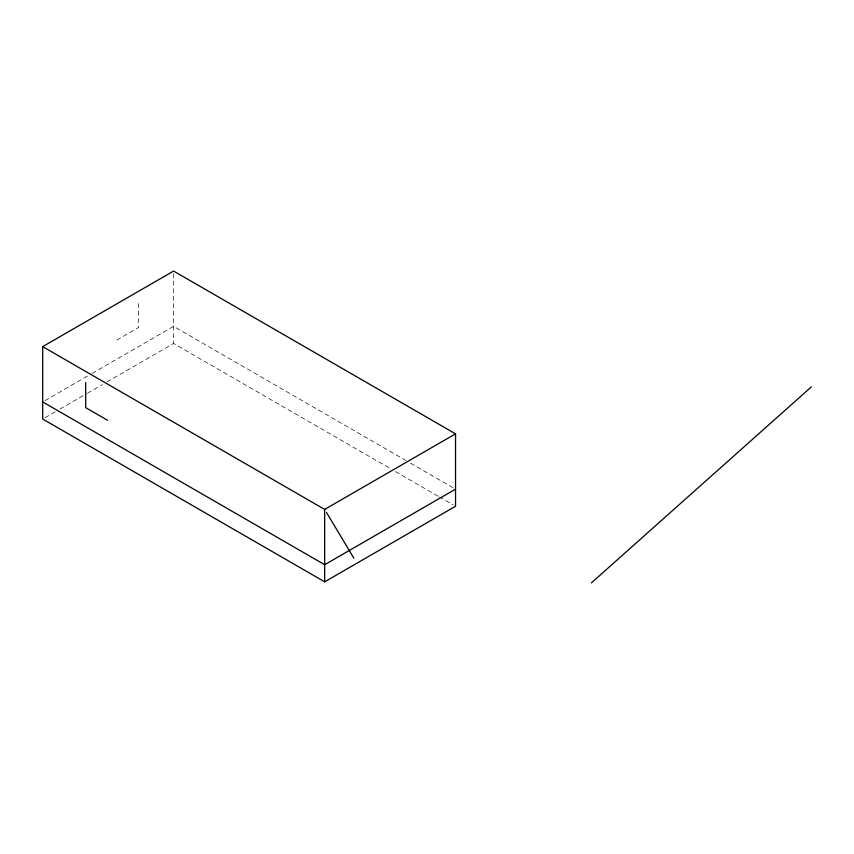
<?xml version="1.0" encoding="UTF-8"?>
<svg xmlns="http://www.w3.org/2000/svg" width="854" height="854" viewBox="0 0 854 854"><rect width="100%" height="100%" fill="white"/><g stroke="black" fill="none" stroke-linecap="round" stroke-linejoin="round"><path stroke-width="0.64" stroke-dasharray="4.27 3.2" d="M116.827 340.031L138.636 327.445L138.636 302.316M44.995 400.601L87.471 376.07M92.072 373.422L173.586 326.356L405.853 460.466M44.995 417.713L55.329 411.745M59.919 409.098L86.329 393.843M87.471 393.182L102.405 384.567M106.996 381.919L173.586 343.468L390.833 468.899M410.475 463.135L453.228 487.815M395.455 471.568L438.209 496.259M439.362 496.921L453.228 504.927M173.586 273.696L173.586 343.468"/><path stroke-width="1.28" d="M591.352 582.94L811.3 386.926M42.7 346.628L173.586 271.06L455.545 433.853L455.545 506.262L324.659 581.83L42.7 419.036L42.7 346.628L324.659 509.411L455.545 433.853M455.545 489.15L324.659 564.718L42.7 401.924M107.497 420.243L85.688 407.646L85.688 382.528M326.57 512.592L353.866 558.164M324.659 509.411L324.659 581.83"/></g></svg>
